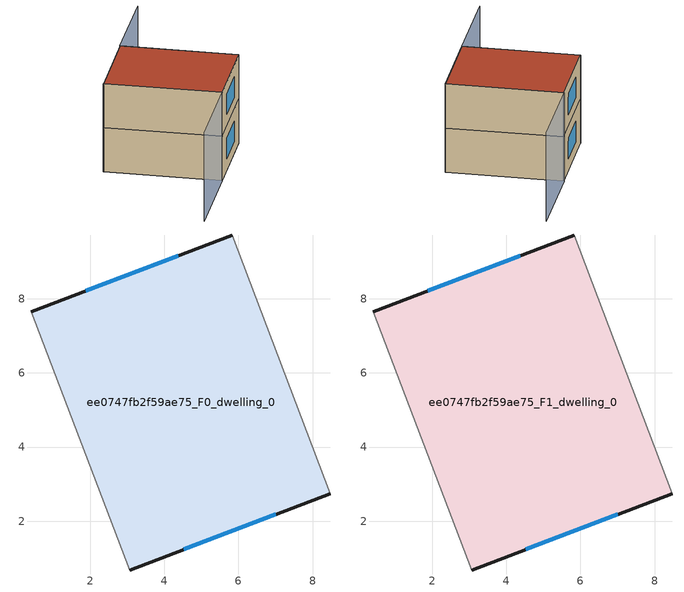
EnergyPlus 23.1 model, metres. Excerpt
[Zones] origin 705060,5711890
ee0747fb2f59ae75_F0_dwelling_0
 floor ground (EU_floor_Construction): 5.84,9.72 8.47,2.74 3.07,0.68 0.42,7.65 z0
 wall outside (EU_wall_Construction): 5.84,9.72 0.42,7.65 / 3.07,0.68 8.47,2.74 z0:3
 wall adiabatic (EU_wall_Construction): 8.47,2.74 5.84,9.72 / 0.42,7.65 3.07,0.68 z0:3
 window (EU_Window_Construction): 4.37,9.16 1.89,8.21 / 4.53,1.24 7.01,2.18 z0.81:2.19
ee0747fb2f59ae75_F1_dwelling_0
 floor to ee0747fb2f59ae75_F0_dwelling_0 (EU_floor_Construction): 5.84,9.72 8.47,2.74 3.07,0.68 0.42,7.65 z3
 wall outside (EU_wall_Construction): 5.84,9.72 0.42,7.65 / 3.07,0.68 8.47,2.74 z3:6
 wall adiabatic (EU_wall_Construction): 8.47,2.74 5.84,9.72 / 0.42,7.65 3.07,0.68 z3:6
 window (EU_Window_Construction): 4.37,9.16 1.89,8.21 / 4.53,1.24 7.01,2.18 z3.81:5.19
 roof outside (EU_roof_Construction): 8.47,2.74 5.84,9.72 0.42,7.65 3.07,0.68 z6
shading: 0.42,7.66 3.07,0.68 / 3.07,0.68 -2.73,-1.53 / 8.47,2.74 5.83,9.73 / 5.83,9.73 11.58,11.9 z0:6
[Building]
EU S2 Campaign: North Axis=0; Terrain=City; Solar Distribution=FullExterior
[Site:Location]
London: Latitude=51.5; Longitude=-0.5; Time Zone=0; Elevation=25
[SizingPeriod:WeatherFileDays]
AnnualSizingPeriod: Begin Month=1; Begin Day of Month=1; End Month=12; End Day of Month=31; Day of Week for Start Day=Monday; Use Weather File Daylight Saving Period=No; Use Weather File Rain and Snow Indicators=No
[MATERIAL]
EU_InternalMass_Material: Roughness=MediumRough; Thickness=0.1; Conductivity=1; Density=1800; Specific Heat=900; Thermal Absorptance=0.9; Solar Absorptance=0.7; Visible Absorptance=0.7
[MATERIAL:NOMASS] Roughness=MediumRough; Thermal Absorptance=0.9; Solar Absorptance=0.7; Visible Absorptance=0.7
Name | Thermal Resistance
EU_wall_NoMass | 0.727863
EU_roof_NoMass | 0.773354
EU_floor_NoMass | 1.79329
[WINDOWMATERIAL:SIMPLEGLAZINGSYSTEM]
EU_Window_SimpleGlazing: UFactor=2.58614; Solar Heat Gain Coefficient=0.76; Visible Transmittance=0.76
[CONSTRUCTION]
EU_wall_Construction: EU_wall_NoMass
EU_roof_Construction: EU_roof_NoMass
EU_floor_Construction: EU_floor_NoMass
EU_Window_Construction: EU_Window_SimpleGlazing
EU_InternalMass_Construction: EU_InternalMass_Material
[ZONE] Type=1; Multiplier=1; Ceiling Height=autocalculate; Floor Area=autocalculate; Part of Total Floor Area=Yes
Name | Volume
ee0747fb2f59ae75_F0_dwelling_0 | 129.431
ee0747fb2f59ae75_F1_dwelling_0 | 129.43
[INTERNALMASS] Construction=EU_InternalMass_Construction; Surface Area=43.1433
Name | Zone or ZoneList
ee0747fb2f59ae75_F0_dwelling_0_EU_InternalMass | ee0747fb2f59ae75_F0_dwelling_0
ee0747fb2f59ae75_F1_dwelling_0_EU_InternalMass | ee0747fb2f59ae75_F1_dwelling_0
[OTHEREQUIPMENT] Fuel Type=Electricity; Design Level Calculation Method=Watts/Area; Power per Zone Floor Area=1; Fraction Latent=0; Fraction Radiant=0; Fraction Lost=0; Carbon Dioxide Generation Rate=0; EndUse Subcategory=EU_Step8_InternalGains
Name | Zone or ZoneList or Space or SpaceList | Schedule
EU_Step8_InternalGain_ee0747fb2f59ae75_F0_dwelling_0_f000 | ee0747fb2f59ae75_F0_dwelling_0 | EU_Step8_GainSchedule_ee0747fb2f59ae75_F0_dwelling_0_f000
EU_Step8_InternalGain_ee0747fb2f59ae75_F1_dwelling_0_f000 | ee0747fb2f59ae75_F1_dwelling_0 | EU_Step8_GainSchedule_ee0747fb2f59ae75_F1_dwelling_0_f000
[ZONEVENTILATION:DESIGNFLOWRATE] Schedule=EU_AlwaysOn; Design Flow Rate Calculation Method=AirChanges/Hour; Air Changes per Hour=0.484901; Ventilation Type=Natural; Fan Pressure Rise=0; Fan Total Efficiency=1; Constant Term Coefficient=1; Temperature Term Coefficient=0; Velocity Term Coefficient=0; Velocity Squared Term Coefficient=0; Minimum Indoor Temperature=-100; Maximum Indoor Temperature=100; Delta Temperature=-100; Minimum Outdoor Temperature=-100; Maximum Outdoor Temperature=100; Maximum Wind Speed=40
Name | Zone or ZoneList or Space or SpaceList
EU_ConstantAir_ee0747fb2f59ae75_F0_dwelling_0 | ee0747fb2f59ae75_F0_dwelling_0
EU_ConstantAir_ee0747fb2f59ae75_F1_dwelling_0 | ee0747fb2f59ae75_F1_dwelling_0
[HVACTEMPLATE:THERMOSTAT] Constant Heating Setpoint=20; Constant Cooling Setpoint=50
EU_HeatOnly_ee0747fb2f59ae75_F0_dwelling_0; EU_HeatOnly_ee0747fb2f59ae75_F1_dwelling_0
[HVACTEMPLATE:ZONE:IDEALLOADSAIRSYSTEM] System Availability Schedule=EU_AlwaysOn; Maximum Heating Supply Air Temperature=50; Minimum Cooling Supply Air Temperature=13; Maximum Heating Supply Air Humidity Ratio=0.0156; Minimum Cooling Supply Air Humidity Ratio=0.0077; Heating Limit=NoLimit; Cooling Limit=NoLimit; Heating Availability Schedule=EU_AlwaysOn; Cooling Availability Schedule=EU_CoolingOff; Dehumidification Control Type=ConstantSensibleHeatRatio; Cooling Sensible Heat Ratio=0.7; Dehumidification Setpoint=60; Humidification Control Type=None; Humidification Setpoint=30; Outdoor Air Method=None; Outdoor Air Flow Rate per Person=0.00944; Outdoor Air Flow Rate per Zone Floor Area=0; Outdoor Air Flow Rate per Zone=0; Demand Controlled Ventilation Type=None; Outdoor Air Economizer Type=NoEconomizer; Heat Recovery Type=None; Sensible Heat Recovery Effectiveness=0.7; Latent Heat Recovery Effectiveness=0.65
Name | Template Thermostat
ee0747fb2f59ae75_F0_dwelling_0 | EU_HeatOnly_ee0747fb2f59ae75_F0_dwelling_0
ee0747fb2f59ae75_F1_dwelling_0 | EU_HeatOnly_ee0747fb2f59ae75_F1_dwelling_0
[SIZING:ZONE] Zone Cooling Design Supply Air Temperature Input Method=SupplyAirTemperature; Zone Cooling Design Supply Air Temperature=13; Zone Heating Design Supply Air Temperature Input Method=SupplyAirTemperature; Zone Heating Design Supply Air Temperature=50; Zone Cooling Design Supply Air Humidity Ratio=0.008; Zone Heating Design Supply Air Humidity Ratio=0.008; Cooling Design Air Flow Method=DesignDay; Cooling Design Air Flow Rate=0; Cooling Minimum Air Flow per Zone Floor Area=0.000762; Cooling Minimum Air Flow=0; Cooling Minimum Air Flow Fraction=0.2; Heating Design Air Flow Method=DesignDay; Heating Design Air Flow Rate=0; Heating Maximum Air Flow per Zone Floor Area=0.002032; Heating Maximum Air Flow=0.141576; Heating Maximum Air Flow Fraction=0.3; Account for Dedicated Outdoor Air System=No; Dedicated Outdoor Air System Control Strategy=NeutralSupplyAir; Dedicated Outdoor Air Low Setpoint Temperature for Design=autosize; Dedicated Outdoor Air High Setpoint Temperature for Design=autosize; Zone Load Sizing Method=Sensible Load Only No Latent Load; Zone Latent Cooling Design Supply Air Humidity Ratio Input Method=HumidityRatioDifference; Zone Cooling Design Supply Air Humidity Ratio Difference=0.005; Zone Latent Heating Design Supply Air Humidity Ratio Input Method=HumidityRatioDifference; Zone Humidification Design Supply Air Humidity Ratio Difference=0.005
ee0747fb2f59ae75_F0_dwelling_0; ee0747fb2f59ae75_F1_dwelling_0
[SCHEDULE:CONSTANT]
Name | Hourly Value
EU_AlwaysOn | 1
EU_CoolingOff | 0
[SCHEDULE:FILE] Column Number=1; Rows to Skip at Top=0; Number of Hours of Data=8760; Column Separator=Comma; Interpolate to Timestep=No; Minutes per Item=60; Adjust Schedule for Daylight Savings=Yes
Name | File
EU_Step8_GainSchedule_ee0747fb2f59ae75_F0_dwelling_0_f000 | ../../schedules/ee0747fb2f59ae75/ee0747fb2f59ae75_F0_dwelling_0_f000_gain.csv
EU_Step8_GainSchedule_ee0747fb2f59ae75_F1_dwelling_0_f000 | ../../schedules/ee0747fb2f59ae75/ee0747fb2f59ae75_F1_dwelling_0_f000_gain.csv
